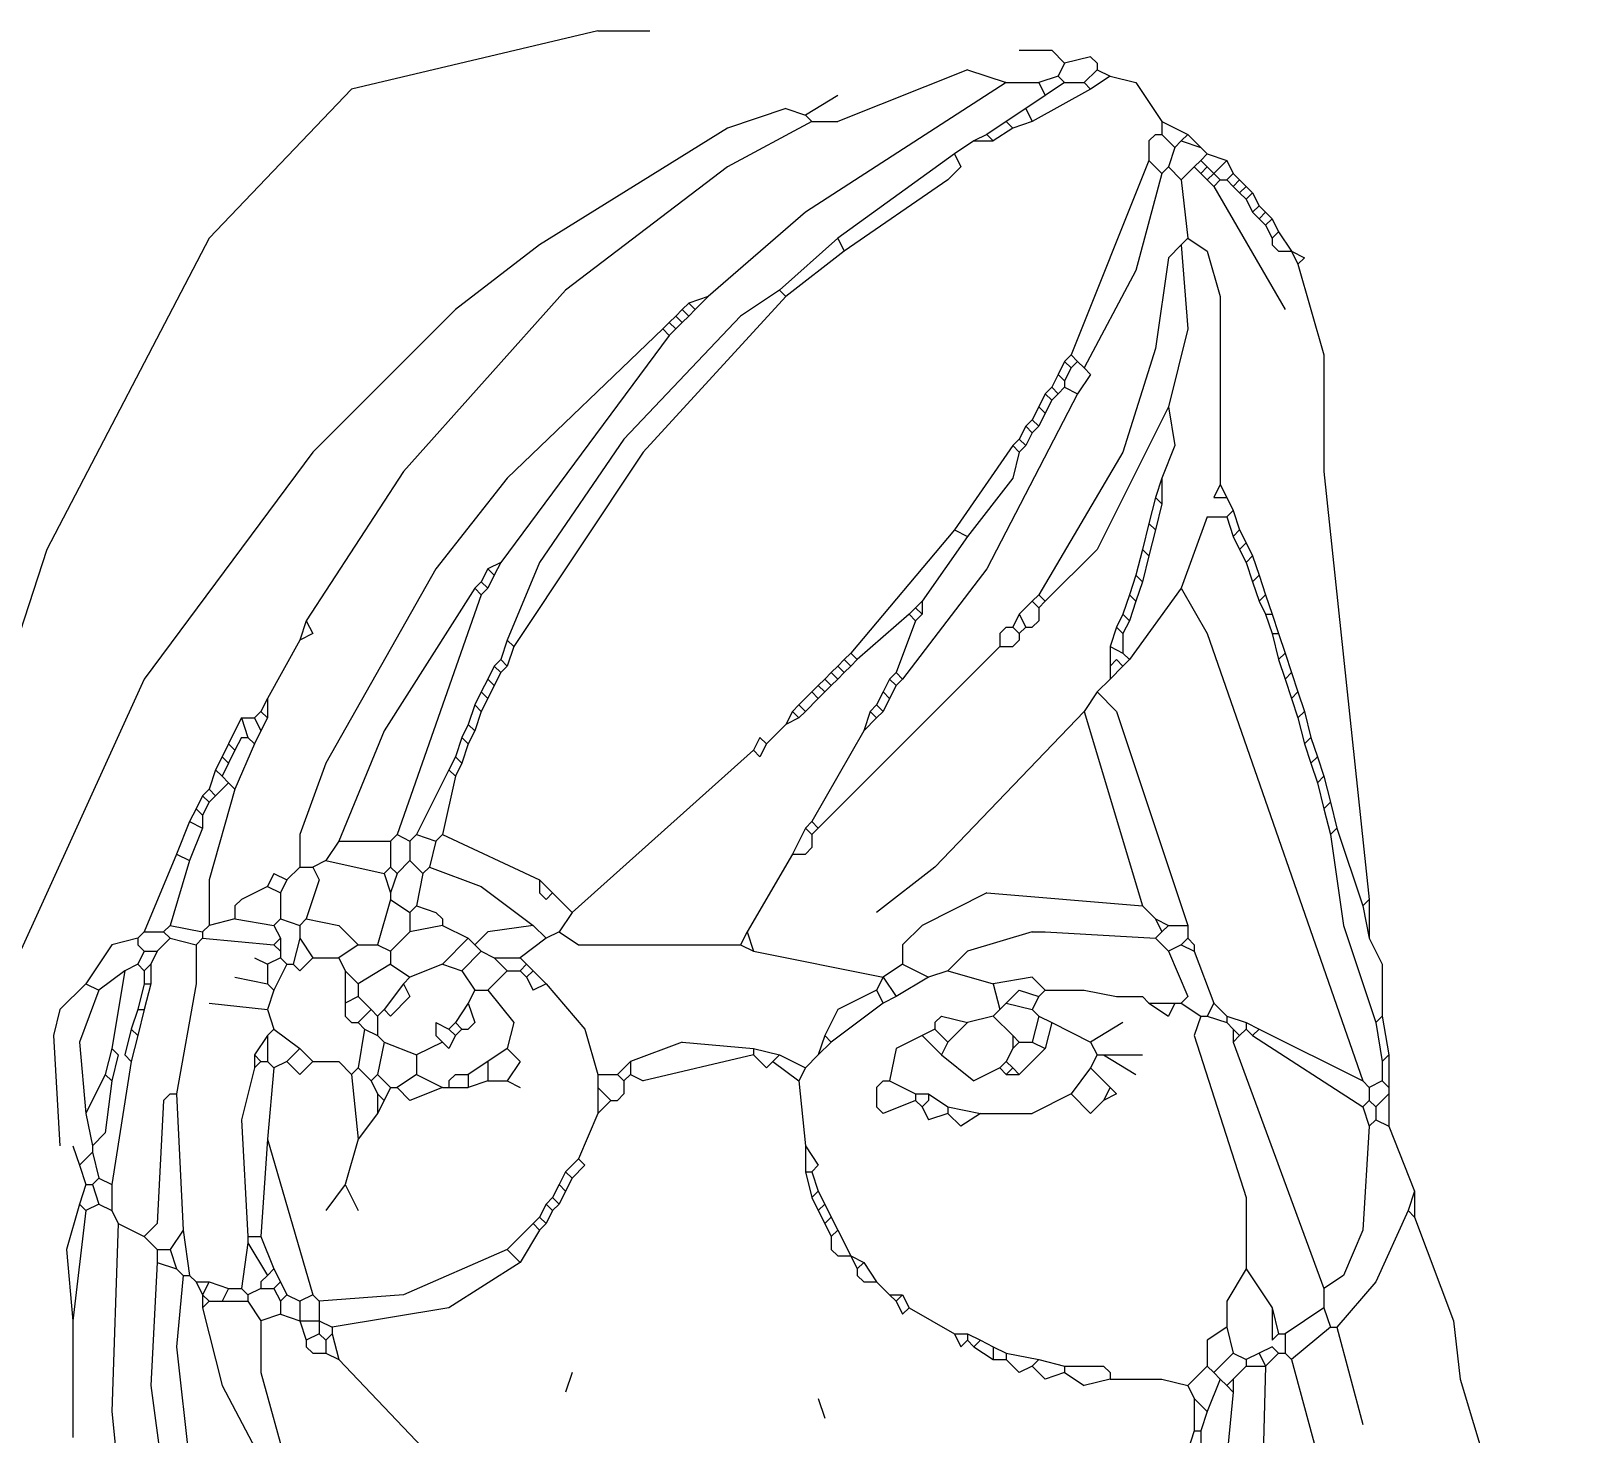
# Model space of a CAD drawing. Extents: x 48 to 798, y 36 to 754.
# Drawn here: x 370 to 607.5, y 538 to 754.5 of the extents above; entities that cross this region are included whole.
import ezdxf

# ---------------------------------------------------------------- set-up
doc = ezdxf.new("R2010")
doc.units = 0
doc.header["$MEASUREMENT"] = 0
doc.layers.add('Layer5', color=5, linetype='CONTINUOUS')

msp = doc.modelspace()

# ---------------------------------------------------------------- linework, layer by layer
at = {"layer": 'Layer5'}
for p, q in [((457.5, 754.5), (419.5, 745.5)), ((457.5, 754.5), (465.5, 754.5)), ((522.5, 751.5), (527.5, 751.5)), ((527.5, 751.5), (529.5, 749.5)), ((533.5, 750.5), (529.5, 749.5)), ((533.5, 750.5), (534.5, 749.5)), ((514.5, 748.5), (494.5, 740.5)), ((514.5, 748.5), (520.5, 746.5)), ((529.5, 749.5), (528.5, 747.5)), ((534.5, 748.5), (532.5, 746.5)), ((534.5, 749.5), (534.5, 748.5)), ((534.5, 748.5), (536.5, 747.5)), ((520.5, 746.5), (489.5, 726.5)), ((520.5, 746.5), (525.5, 746.5)), ((528.5, 747.5), (525.5, 746.5)), ((525.5, 746.5), (526.5, 744.5)), ((529.5, 746.5), (526.5, 744.5)), ((528.5, 747.5), (529.5, 746.5)), ((529.5, 746.5), (532.5, 746.5)), ((532.5, 746.5), (533.5, 745.5)), ((536.5, 747.5), (533.5, 745.5)), ((536.5, 747.5), (540.5, 746.5)), ((540.5, 746.5), (544.5, 740.5)), ((419.5, 745.5), (397.5, 722.5)), ((494.5, 744.5), (489.5, 741.5)), ((526.5, 744.5), (523.5, 742.5)), ((533.5, 745.5), (524.5, 740.5)), ((486.5, 742.5), (477.5, 739.5)), ((486.5, 742.5), (489.5, 741.5)), ((489.5, 741.5), (490.5, 740.5)), ((523.5, 742.5), (520.5, 740.5)), ((523.5, 742.5), (524.5, 740.5)), ((477.5, 739.5), (448.5, 721.5)), ((490.5, 740.5), (477.5, 733.5)), ((490.5, 740.5), (494.5, 740.5)), ((520.5, 740.5), (517.5, 738.5)), ((521.5, 739.5), (518.5, 737.5)), ((520.5, 740.5), (521.5, 739.5)), ((524.5, 740.5), (521.5, 739.5)), ((544.5, 740.5), (544.5, 738.5)), ((544.5, 740.5), (548.5, 738.5)), ((515.5, 737.5), (512.5, 735.5)), ((517.5, 738.5), (515.5, 737.5)), ((515.5, 737.5), (518.5, 737.5)), ((517.5, 738.5), (518.5, 737.5)), ((543.5, 738.5), (542.5, 737.5)), ((542.5, 737.5), (542.5, 734.5)), ((543.5, 738.5), (544.5, 738.5)), ((544.5, 738.5), (546.5, 736.5)), ((546.5, 736.5), (545.5, 733.5)), ((547.5, 737.5), (546.5, 736.5)), ((548.5, 738.5), (547.5, 737.5)), ((547.5, 737.5), (550.5, 736.5)), ((548.5, 738.5), (550.5, 736.5)), ((550.5, 736.5), (551.5, 735.5)), ((512.5, 735.5), (494.5, 722.5)), ((512.5, 735.5), (513.5, 733.5)), ((542.5, 734.5), (530.5, 704.5)), ((542.5, 734.5), (544.5, 732.5)), ((550.5, 734.5), (549.5, 733.5)), ((551.5, 735.5), (550.5, 734.5)), ((550.5, 734.5), (551.5, 733.5)), ((551.5, 735.5), (554.5, 734.5)), ((554.5, 734.5), (552.5, 732.5)), ((554.5, 734.5), (555.5, 732.5)), ((477.5, 733.5), (452.5, 714.5)), ((511.5, 731.5), (495.5, 720.5)), ((513.5, 733.5), (511.5, 731.5)), ((544.5, 732.5), (540.5, 717.5)), ((545.5, 733.5), (544.5, 732.5)), ((545.5, 733.5), (547.5, 731.5)), ((549.5, 733.5), (547.5, 731.5)), ((547.5, 731.5), (548.5, 722.5)), ((549.5, 733.5), (550.5, 732.5)), ((551.5, 733.5), (550.5, 732.5)), ((550.5, 732.5), (551.5, 731.5)), ((551.5, 733.5), (552.5, 732.5)), ((552.5, 732.5), (551.5, 731.5)), ((551.5, 731.5), (552.5, 730.5)), ((552.5, 732.5), (553.5, 731.5)), ((553.5, 731.5), (552.5, 730.5)), ((553.5, 731.5), (554.5, 731.5)), ((555.5, 732.5), (554.5, 731.5)), ((554.5, 731.5), (555.5, 730.5)), ((555.5, 732.5), (556.5, 731.5)), ((556.5, 731.5), (555.5, 730.5)), ((556.5, 731.5), (557.5, 730.5)), ((552.5, 730.5), (563.5, 711.5)), ((555.5, 730.5), (556.5, 729.5)), ((557.5, 730.5), (556.5, 729.5)), ((556.5, 729.5), (557.5, 728.5)), ((557.5, 730.5), (558.5, 729.5)), ((558.5, 729.5), (557.5, 728.5)), ((558.5, 729.5), (559.5, 727.5)), ((557.5, 728.5), (558.5, 726.5)), ((559.5, 727.5), (558.5, 726.5)), ((559.5, 727.5), (560.5, 726.5)), ((489.5, 726.5), (474.5, 713.5)), ((558.5, 726.5), (559.5, 725.5)), ((560.5, 726.5), (559.5, 725.5)), ((559.5, 725.5), (560.5, 724.5)), ((560.5, 726.5), (561.5, 725.5)), ((561.5, 725.5), (560.5, 724.5)), ((560.5, 724.5), (561.5, 722.5)), ((561.5, 725.5), (562.5, 723.5)), ((397.5, 722.5), (372.5, 674.5)), ((494.5, 722.5), (485.5, 714.5)), ((494.5, 722.5), (495.5, 720.5)), ((548.5, 722.5), (547.5, 721.5)), ((548.5, 722.5), (551.5, 720.5)), ((562.5, 723.5), (561.5, 722.5)), ((561.5, 722.5), (561.5, 721.5)), ((562.5, 723.5), (564.5, 720.5)), ((448.5, 721.5), (435.5, 711.5)), ((495.5, 720.5), (486.5, 713.5)), ((547.5, 721.5), (545.5, 719.5)), ((547.5, 721.5), (548.5, 708.5)), ((551.5, 720.5), (553.5, 713.5)), ((561.5, 721.5), (562.5, 720.5)), ((562.5, 720.5), (564.5, 720.5)), ((564.5, 720.5), (565.5, 718.5)), ((564.5, 720.5), (566.5, 719.5)), ((540.5, 717.5), (532.5, 702.5)), ((545.5, 719.5), (543.5, 705.5)), ((566.5, 719.5), (565.5, 718.5)), ((565.5, 718.5), (569.5, 704.5)), ((452.5, 714.5), (427.5, 686.5)), ((486.5, 713.5), (464.5, 689.5)), ((471.5, 712.5), (470.5, 711.5)), ((474.5, 713.5), (471.5, 712.5)), ((471.5, 712.5), (472.5, 711.5)), ((474.5, 713.5), (472.5, 711.5)), ((485.5, 714.5), (479.5, 710.5)), ((485.5, 714.5), (486.5, 713.5)), ((553.5, 713.5), (553.5, 684.5)), ((435.5, 711.5), (413.5, 689.5)), ((479.5, 710.5), (461.5, 691.5)), ((469.5, 710.5), (468.5, 709.5)), ((470.5, 711.5), (469.5, 710.5)), ((469.5, 710.5), (470.5, 709.5)), ((470.5, 711.5), (471.5, 710.5)), ((471.5, 710.5), (470.5, 709.5)), ((472.5, 711.5), (471.5, 710.5)), ((467.5, 708.5), (443.5, 685.5)), ((468.5, 709.5), (467.5, 708.5)), ((467.5, 708.5), (468.5, 707.5)), ((468.5, 709.5), (469.5, 708.5)), ((469.5, 708.5), (468.5, 707.5)), ((470.5, 709.5), (469.5, 708.5)), ((548.5, 708.5), (545.5, 696.5)), ((468.5, 707.5), (442.5, 672.5)), ((543.5, 705.5), (538.5, 689.5)), ((529.5, 703.5), (528.5, 701.5)), ((530.5, 704.5), (529.5, 703.5)), ((529.5, 703.5), (530.5, 702.5)), ((530.5, 704.5), (531.5, 703.5)), ((531.5, 703.5), (530.5, 702.5)), ((531.5, 703.5), (532.5, 702.5)), ((569.5, 704.5), (569.5, 686.5)), ((528.5, 701.5), (527.5, 699.5)), ((528.5, 701.5), (529.5, 700.5)), ((530.5, 702.5), (529.5, 700.5)), ((533.5, 701.5), (531.5, 698.5)), ((532.5, 702.5), (533.5, 701.5)), ((531.5, 698.5), (517.5, 671.5)), ((526.5, 698.5), (525.5, 696.5)), ((527.5, 699.5), (526.5, 698.5)), ((526.5, 698.5), (527.5, 697.5)), ((527.5, 699.5), (528.5, 698.5)), ((528.5, 698.5), (527.5, 697.5)), ((529.5, 699.5), (528.5, 698.5)), ((529.5, 700.5), (529.5, 699.5)), ((529.5, 699.5), (531.5, 698.5)), ((525.5, 696.5), (524.5, 694.5)), ((525.5, 696.5), (526.5, 695.5)), ((527.5, 697.5), (526.5, 695.5)), ((545.5, 696.5), (534.5, 674.5)), ((545.5, 696.5), (546.5, 690.5)), ((523.5, 693.5), (522.5, 691.5)), ((524.5, 694.5), (523.5, 693.5)), ((523.5, 693.5), (524.5, 692.5)), ((524.5, 694.5), (525.5, 693.5)), ((525.5, 693.5), (524.5, 692.5)), ((526.5, 695.5), (525.5, 693.5)), ((461.5, 691.5), (448.5, 672.5)), ((522.5, 691.5), (521.5, 690.5)), ((522.5, 691.5), (523.5, 690.5)), ((524.5, 692.5), (523.5, 690.5)), ((413.5, 689.5), (387.5, 654.5)), ((464.5, 689.5), (444.5, 659.5)), ((521.5, 690.5), (512.5, 677.5)), ((521.5, 690.5), (522.5, 689.5)), ((522.5, 689.5), (521.5, 685.5)), ((523.5, 690.5), (522.5, 689.5)), ((538.5, 689.5), (525.5, 667.5)), ((546.5, 690.5), (544.5, 685.5)), ((427.5, 686.5), (412.5, 663.5)), ((569.5, 686.5), (576.5, 620.5)), ((443.5, 685.5), (432.5, 671.5)), ((521.5, 685.5), (514.5, 676.5)), ((544.5, 685.5), (543.5, 682.5)), ((544.5, 685.5), (544.5, 681.5)), ((553.5, 684.5), (552.5, 682.5)), ((553.5, 684.5), (554.5, 682.5)), ((543.5, 682.5), (542.5, 678.5)), ((543.5, 682.5), (544.5, 681.5)), ((552.5, 682.5), (554.5, 682.5)), ((554.5, 682.5), (555.5, 680.5)), ((544.5, 681.5), (543.5, 677.5)), ((551.5, 679.5), (547.5, 668.5)), ((551.5, 679.5), (554.5, 679.5)), ((555.5, 680.5), (554.5, 679.5)), ((554.5, 679.5), (555.5, 676.5)), ((555.5, 680.5), (556.5, 677.5)), ((512.5, 677.5), (496.5, 658.5)), ((512.5, 677.5), (514.5, 676.5)), ((542.5, 678.5), (541.5, 674.5)), ((542.5, 678.5), (543.5, 677.5)), ((543.5, 677.5), (542.5, 673.5)), ((556.5, 677.5), (555.5, 676.5)), ((556.5, 677.5), (557.5, 675.5)), ((372.5, 674.5), (355.5, 622.5)), ((514.5, 676.5), (507.5, 666.5)), ((534.5, 674.5), (526.5, 666.5)), ((541.5, 674.5), (540.5, 670.5)), ((541.5, 674.5), (542.5, 673.5)), ((555.5, 676.5), (556.5, 674.5)), ((557.5, 675.5), (556.5, 674.5)), ((556.5, 674.5), (557.5, 672.5)), ((557.5, 675.5), (558.5, 673.5)), ((442.5, 672.5), (440.5, 671.5)), ((442.5, 672.5), (441.5, 670.5)), ((448.5, 672.5), (443.5, 660.5)), ((542.5, 673.5), (541.5, 669.5)), ((558.5, 673.5), (557.5, 672.5)), ((557.5, 672.5), (558.5, 669.5)), ((558.5, 673.5), (559.5, 670.5)), ((432.5, 671.5), (415.5, 641.5)), ((440.5, 671.5), (439.5, 669.5)), ((440.5, 671.5), (441.5, 670.5)), ((441.5, 670.5), (440.5, 668.5)), ((517.5, 671.5), (504.5, 654.5)), ((540.5, 670.5), (539.5, 667.5)), ((540.5, 670.5), (541.5, 669.5)), ((559.5, 670.5), (558.5, 669.5)), ((559.5, 670.5), (560.5, 667.5)), ((438.5, 668.5), (424.5, 646.5)), ((439.5, 667.5), (426.5, 630.5)), ((439.5, 669.5), (438.5, 668.5)), ((438.5, 668.5), (439.5, 667.5)), ((439.5, 669.5), (440.5, 668.5)), ((440.5, 668.5), (439.5, 667.5)), ((525.5, 667.5), (524.5, 666.5)), ((525.5, 667.5), (526.5, 666.5)), ((539.5, 667.5), (538.5, 664.5)), ((547.5, 668.5), (539.5, 657.5)), ((539.5, 667.5), (540.5, 666.5)), ((541.5, 669.5), (540.5, 666.5)), ((547.5, 668.5), (551.5, 661.5)), ((558.5, 669.5), (559.5, 666.5)), ((560.5, 667.5), (559.5, 666.5)), ((560.5, 667.5), (561.5, 664.5)), ((506.5, 665.5), (505.5, 664.5)), ((507.5, 666.5), (506.5, 665.5)), ((506.5, 665.5), (507.5, 664.5)), ((507.5, 666.5), (507.5, 664.5)), ((524.5, 666.5), (522.5, 664.5)), ((524.5, 666.5), (525.5, 665.5)), ((526.5, 666.5), (525.5, 665.5)), ((525.5, 665.5), (525.5, 663.5)), ((540.5, 666.5), (539.5, 663.5)), ((559.5, 666.5), (560.5, 664.5)), ((412.5, 663.5), (411.5, 660.5)), ((412.5, 663.5), (413.5, 661.5)), ((505.5, 664.5), (497.5, 657.5)), ((506.5, 663.5), (503.5, 655.5)), ((505.5, 664.5), (506.5, 663.5)), ((507.5, 664.5), (506.5, 663.5)), ((522.5, 664.5), (521.5, 662.5)), ((522.5, 664.5), (523.5, 662.5)), ((525.5, 663.5), (524.5, 662.5)), ((538.5, 664.5), (537.5, 662.5)), ((538.5, 664.5), (539.5, 663.5)), ((539.5, 663.5), (538.5, 661.5)), ((560.5, 664.5), (561.5, 664.5)), ((560.5, 664.5), (561.5, 661.5)), ((561.5, 664.5), (562.5, 661.5)), ((411.5, 660.5), (406.5, 651.5)), ((413.5, 661.5), (411.5, 660.5)), ((443.5, 660.5), (442.5, 657.5)), ((443.5, 660.5), (444.5, 659.5)), ((520.5, 662.5), (519.5, 661.5)), ((519.5, 661.5), (519.5, 659.5)), ((520.5, 662.5), (521.5, 662.5)), ((521.5, 662.5), (522.5, 661.5)), ((522.5, 660.5), (521.5, 659.5)), ((523.5, 662.5), (522.5, 661.5)), ((522.5, 661.5), (522.5, 660.5)), ((523.5, 662.5), (524.5, 662.5)), ((537.5, 662.5), (536.5, 659.5)), ((537.5, 662.5), (538.5, 661.5)), ((538.5, 661.5), (538.5, 658.5)), ((551.5, 661.5), (575.5, 592.5)), ((561.5, 661.5), (562.5, 661.5)), ((561.5, 661.5), (562.5, 657.5)), ((562.5, 661.5), (563.5, 658.5)), ((444.5, 659.5), (443.5, 656.5)), ((519.5, 659.5), (491.5, 631.5)), ((496.5, 658.5), (495.5, 657.5)), ((496.5, 658.5), (497.5, 657.5)), ((519.5, 659.5), (521.5, 659.5)), ((536.5, 659.5), (538.5, 658.5)), ((536.5, 659.5), (536.5, 656.5)), ((538.5, 658.5), (539.5, 657.5)), ((563.5, 658.5), (562.5, 657.5)), ((563.5, 658.5), (564.5, 655.5)), ((441.5, 656.5), (440.5, 654.5)), ((442.5, 657.5), (441.5, 656.5)), ((441.5, 656.5), (442.5, 655.5)), ((442.5, 655.5), (441.5, 653.5)), ((442.5, 657.5), (443.5, 656.5)), ((443.5, 656.5), (442.5, 655.5)), ((493.5, 655.5), (492.5, 654.5)), ((494.5, 656.5), (493.5, 655.5)), ((493.5, 655.5), (494.5, 654.5)), ((495.5, 657.5), (494.5, 656.5)), ((494.5, 656.5), (495.5, 655.5)), ((495.5, 655.5), (494.5, 654.5)), ((495.5, 657.5), (496.5, 656.5)), ((496.5, 656.5), (495.5, 655.5)), ((497.5, 657.5), (496.5, 656.5)), ((503.5, 655.5), (502.5, 654.5)), ((503.5, 655.5), (504.5, 654.5)), ((537.5, 657.5), (536.5, 656.5)), ((538.5, 656.5), (536.5, 654.5)), ((536.5, 656.5), (536.5, 654.5)), ((537.5, 657.5), (538.5, 656.5)), ((539.5, 657.5), (538.5, 656.5)), ((562.5, 657.5), (563.5, 654.5)), ((564.5, 655.5), (563.5, 654.5)), ((564.5, 655.5), (565.5, 652.5)), ((387.5, 654.5), (367.5, 610.5)), ((440.5, 654.5), (439.5, 652.5)), ((440.5, 654.5), (441.5, 653.5)), ((441.5, 653.5), (440.5, 651.5)), ((491.5, 653.5), (490.5, 652.5)), ((492.5, 654.5), (491.5, 653.5)), ((491.5, 653.5), (492.5, 652.5)), ((492.5, 654.5), (493.5, 653.5)), ((493.5, 653.5), (492.5, 652.5)), ((494.5, 654.5), (493.5, 653.5)), ((502.5, 654.5), (501.5, 652.5)), ((502.5, 654.5), (503.5, 653.5)), ((503.5, 653.5), (502.5, 651.5)), ((504.5, 654.5), (503.5, 653.5)), ((536.5, 654.5), (534.5, 652.5)), ((563.5, 654.5), (564.5, 651.5)), ((406.5, 651.5), (405.5, 649.5)), ((406.5, 651.5), (406.5, 648.5)), ((439.5, 652.5), (438.5, 650.5)), ((439.5, 652.5), (440.5, 651.5)), ((440.5, 651.5), (439.5, 649.5)), ((490.5, 652.5), (488.5, 650.5)), ((491.5, 651.5), (489.5, 649.5)), ((490.5, 652.5), (491.5, 651.5)), ((492.5, 652.5), (491.5, 651.5)), ((501.5, 652.5), (500.5, 650.5)), ((501.5, 652.5), (502.5, 651.5)), ((502.5, 651.5), (501.5, 649.5)), ((534.5, 652.5), (532.5, 649.5)), ((534.5, 652.5), (537.5, 649.5)), ((565.5, 652.5), (564.5, 651.5)), ((564.5, 651.5), (565.5, 648.5)), ((565.5, 652.5), (566.5, 649.5)), ((402.5, 648.5), (401.5, 646.5)), ((402.5, 648.5), (404.5, 648.5)), ((402.5, 648.5), (403.5, 645.5)), ((405.5, 649.5), (404.5, 648.5)), ((404.5, 648.5), (405.5, 646.5)), ((405.5, 649.5), (406.5, 648.5)), ((406.5, 648.5), (405.5, 646.5)), ((438.5, 650.5), (437.5, 647.5)), ((438.5, 650.5), (439.5, 649.5)), ((439.5, 649.5), (438.5, 646.5)), ((487.5, 649.5), (486.5, 647.5)), ((488.5, 648.5), (486.5, 647.5)), ((488.5, 650.5), (487.5, 649.5)), ((487.5, 649.5), (488.5, 648.5)), ((488.5, 650.5), (489.5, 649.5)), ((489.5, 649.5), (488.5, 648.5)), ((499.5, 649.5), (498.5, 646.5)), ((500.5, 648.5), (498.5, 646.5)), ((500.5, 650.5), (499.5, 649.5)), ((499.5, 649.5), (500.5, 648.5)), ((500.5, 650.5), (501.5, 649.5)), ((501.5, 649.5), (500.5, 648.5)), ((532.5, 649.5), (509.5, 625.5)), ((532.5, 649.5), (541.5, 619.5)), ((537.5, 649.5), (548.5, 616.5)), ((566.5, 649.5), (565.5, 648.5)), ((565.5, 648.5), (566.5, 644.5)), ((566.5, 649.5), (567.5, 645.5)), ((401.5, 646.5), (400.5, 644.5)), ((405.5, 646.5), (404.5, 644.5)), ((424.5, 646.5), (417.5, 629.5)), ((437.5, 647.5), (436.5, 645.5)), ((437.5, 647.5), (438.5, 646.5)), ((438.5, 646.5), (437.5, 644.5)), ((486.5, 647.5), (483.5, 644.5)), ((498.5, 646.5), (490.5, 632.5)), ((400.5, 644.5), (399.5, 642.5)), ((400.5, 644.5), (401.5, 643.5)), ((402.5, 645.5), (401.5, 643.5)), ((404.5, 644.5), (401.5, 637.5)), ((402.5, 645.5), (403.5, 645.5)), ((403.5, 645.5), (404.5, 644.5)), ((436.5, 645.5), (435.5, 642.5)), ((436.5, 645.5), (437.5, 644.5)), ((437.5, 644.5), (436.5, 641.5)), ((482.5, 645.5), (481.5, 643.5)), ((482.5, 645.5), (483.5, 644.5)), ((483.5, 644.5), (482.5, 642.5)), ((567.5, 645.5), (566.5, 644.5)), ((566.5, 644.5), (567.5, 641.5)), ((567.5, 645.5), (568.5, 642.5)), ((399.5, 642.5), (398.5, 640.5)), ((399.5, 642.5), (400.5, 641.5)), ((400.5, 641.5), (399.5, 639.5)), ((401.5, 643.5), (400.5, 641.5)), ((415.5, 641.5), (411.5, 630.5)), ((435.5, 642.5), (434.5, 640.5)), ((435.5, 642.5), (436.5, 641.5)), ((436.5, 641.5), (435.5, 639.5)), ((481.5, 643.5), (453.5, 618.5)), ((481.5, 643.5), (482.5, 642.5)), ((568.5, 642.5), (567.5, 641.5)), ((567.5, 641.5), (568.5, 638.5)), ((568.5, 642.5), (569.5, 639.5)), ((398.5, 640.5), (397.5, 637.5)), ((398.5, 640.5), (399.5, 639.5)), ((399.5, 639.5), (400.5, 638.5)), ((434.5, 640.5), (429.5, 630.5)), ((435.5, 639.5), (433.5, 630.5)), ((434.5, 640.5), (435.5, 639.5)), ((569.5, 639.5), (568.5, 638.5)), ((569.5, 639.5), (570.5, 635.5)), ((396.5, 636.5), (395.5, 634.5)), ((397.5, 637.5), (396.5, 636.5)), ((396.5, 636.5), (397.5, 635.5)), ((401.5, 637.5), (397.5, 623.5)), ((397.5, 637.5), (398.5, 636.5)), ((398.5, 636.5), (397.5, 635.5)), ((400.5, 638.5), (398.5, 636.5)), ((400.5, 638.5), (401.5, 637.5)), ((568.5, 638.5), (569.5, 634.5)), ((395.5, 634.5), (394.5, 632.5)), ((395.5, 634.5), (396.5, 633.5)), ((397.5, 635.5), (396.5, 633.5)), ((570.5, 635.5), (569.5, 634.5)), ((569.5, 634.5), (570.5, 630.5)), ((570.5, 635.5), (571.5, 631.5)), ((394.5, 632.5), (392.5, 627.5)), ((394.5, 632.5), (396.5, 631.5)), ((396.5, 633.5), (396.5, 631.5)), ((490.5, 632.5), (489.5, 631.5)), ((490.5, 632.5), (491.5, 631.5)), ((396.5, 631.5), (394.5, 626.5)), ((411.5, 630.5), (411.5, 625.5)), ((417.5, 629.5), (415.5, 626.5)), ((417.5, 629.5), (425.5, 629.5)), ((426.5, 630.5), (425.5, 629.5)), ((425.5, 629.5), (425.5, 625.5)), ((426.5, 630.5), (428.5, 629.5)), ((429.5, 630.5), (428.5, 629.5)), ((428.5, 629.5), (428.5, 626.5)), ((429.5, 630.5), (432.5, 629.5)), ((432.5, 629.5), (431.5, 625.5)), ((433.5, 630.5), (432.5, 629.5)), ((433.5, 630.5), (448.5, 623.5)), ((489.5, 631.5), (487.5, 627.5)), ((489.5, 631.5), (490.5, 630.5)), ((491.5, 631.5), (490.5, 630.5)), ((490.5, 630.5), (490.5, 628.5)), ((571.5, 631.5), (570.5, 630.5)), ((570.5, 630.5), (572.5, 616.5)), ((571.5, 631.5), (575.5, 619.5)), ((392.5, 627.5), (387.5, 615.5)), ((392.5, 627.5), (394.5, 626.5)), ((487.5, 627.5), (480.5, 615.5)), ((487.5, 627.5), (489.5, 627.5)), ((490.5, 628.5), (489.5, 627.5)), ((394.5, 626.5), (391.5, 616.5)), ((411.5, 625.5), (409.5, 623.5)), ((411.5, 625.5), (413.5, 625.5)), ((415.5, 626.5), (413.5, 625.5)), ((413.5, 625.5), (414.5, 623.5)), ((415.5, 626.5), (424.5, 624.5)), ((425.5, 625.5), (424.5, 624.5)), ((425.5, 625.5), (426.5, 624.5)), ((428.5, 626.5), (426.5, 624.5)), ((428.5, 626.5), (430.5, 624.5)), ((431.5, 625.5), (430.5, 624.5)), ((431.5, 625.5), (439.5, 622.5)), ((509.5, 625.5), (500.5, 618.5)), ((397.5, 623.5), (397.5, 616.5)), ((406.5, 622.5), (402.5, 620.5)), ((407.5, 624.5), (406.5, 622.5)), ((406.5, 622.5), (408.5, 621.5)), ((407.5, 624.5), (409.5, 623.5)), ((409.5, 623.5), (408.5, 621.5)), ((414.5, 623.5), (412.5, 617.5)), ((424.5, 624.5), (425.5, 621.5)), ((426.5, 624.5), (425.5, 621.5)), ((430.5, 624.5), (429.5, 619.5)), ((439.5, 622.5), (447.5, 616.5)), ((448.5, 623.5), (448.5, 621.5)), ((448.5, 623.5), (450.5, 621.5)), ((402.5, 620.5), (401.5, 619.5)), ((408.5, 621.5), (408.5, 617.5)), ((425.5, 620.5), (423.5, 613.5)), ((425.5, 621.5), (425.5, 620.5)), ((425.5, 620.5), (428.5, 618.5)), ((448.5, 621.5), (449.5, 620.5)), ((450.5, 621.5), (449.5, 620.5)), ((450.5, 621.5), (453.5, 618.5)), ((517.5, 621.5), (507.5, 616.5)), ((517.5, 621.5), (541.5, 619.5)), ((576.5, 620.5), (575.5, 619.5)), ((576.5, 620.5), (576.5, 614.5)), ((401.5, 617.5), (397.5, 616.5)), ((401.5, 619.5), (401.5, 617.5)), ((401.5, 617.5), (407.5, 616.5)), ((408.5, 617.5), (407.5, 616.5)), ((408.5, 617.5), (411.5, 616.5)), ((412.5, 617.5), (411.5, 616.5)), ((412.5, 617.5), (417.5, 616.5)), ((429.5, 619.5), (428.5, 618.5)), ((428.5, 618.5), (428.5, 615.5)), ((429.5, 619.5), (432.5, 618.5)), ((432.5, 618.5), (433.5, 617.5)), ((433.5, 617.5), (433.5, 616.5)), ((453.5, 618.5), (451.5, 615.5)), ((541.5, 619.5), (543.5, 617.5)), ((543.5, 617.5), (545.5, 616.5)), ((543.5, 617.5), (544.5, 615.5)), ((575.5, 619.5), (576.5, 614.5)), ((387.5, 615.5), (386.5, 614.5)), ((387.5, 615.5), (390.5, 615.5)), ((391.5, 616.5), (390.5, 615.5)), ((390.5, 615.5), (391.5, 614.5)), ((391.5, 616.5), (396.5, 615.5)), ((397.5, 616.5), (396.5, 615.5)), ((396.5, 615.5), (396.5, 614.5)), ((407.5, 616.5), (408.5, 614.5)), ((411.5, 616.5), (411.5, 614.5)), ((417.5, 616.5), (420.5, 613.5)), ((428.5, 615.5), (425.5, 612.5)), ((433.5, 616.5), (428.5, 615.5)), ((433.5, 616.5), (437.5, 614.5)), ((440.5, 615.5), (438.5, 613.5)), ((447.5, 616.5), (440.5, 615.5)), ((447.5, 616.5), (449.5, 614.5)), ((451.5, 615.5), (449.5, 614.5)), ((451.5, 615.5), (454.5, 613.5)), ((480.5, 615.5), (479.5, 613.5)), ((480.5, 615.5), (481.5, 612.5)), ((507.5, 616.5), (504.5, 613.5)), ((524.5, 615.5), (514.5, 612.5)), ((524.5, 615.5), (526.5, 615.5)), ((524.5, 615.5), (526.5, 615.5)), ((526.5, 615.5), (543.5, 614.5)), ((544.5, 615.5), (543.5, 614.5)), ((545.5, 616.5), (544.5, 615.5)), ((545.5, 616.5), (548.5, 616.5)), ((548.5, 616.5), (548.5, 614.5)), ((572.5, 616.5), (577.5, 601.5)), ((382.5, 613.5), (378.5, 607.5)), ((386.5, 614.5), (382.5, 613.5)), ((386.5, 614.5), (386.5, 613.5)), ((386.5, 613.5), (387.5, 612.5)), ((391.5, 614.5), (389.5, 612.5)), ((391.5, 614.5), (395.5, 613.5)), ((396.5, 614.5), (395.5, 613.5)), ((395.5, 613.5), (395.5, 612.5)), ((396.5, 614.5), (407.5, 613.5)), ((408.5, 614.5), (407.5, 613.5)), ((407.5, 613.5), (408.5, 612.5)), ((408.5, 614.5), (408.5, 612.5)), ((411.5, 614.5), (410.5, 610.5)), ((411.5, 614.5), (413.5, 611.5)), ((420.5, 613.5), (417.5, 611.5)), ((420.5, 613.5), (423.5, 613.5)), ((423.5, 613.5), (425.5, 612.5)), ((437.5, 614.5), (433.5, 610.5)), ((437.5, 614.5), (438.5, 613.5)), ((438.5, 613.5), (439.5, 612.5)), ((449.5, 614.5), (445.5, 611.5)), ((454.5, 613.5), (479.5, 613.5)), ((479.5, 613.5), (481.5, 612.5)), ((504.5, 613.5), (504.5, 610.5)), ((543.5, 614.5), (545.5, 612.5)), ((547.5, 613.5), (545.5, 612.5)), ((548.5, 614.5), (547.5, 613.5)), ((547.5, 613.5), (549.5, 612.5)), ((548.5, 614.5), (549.5, 613.5)), ((549.5, 613.5), (549.5, 612.5)), ((576.5, 614.5), (578.5, 610.5)), ((386.5, 610.5), (384.5, 609.5)), ((387.5, 612.5), (386.5, 610.5)), ((386.5, 610.5), (387.5, 609.5)), ((387.5, 612.5), (389.5, 612.5)), ((388.5, 610.5), (387.5, 609.5)), ((389.5, 612.5), (388.5, 610.5)), ((388.5, 610.5), (388.5, 607.5)), ((395.5, 612.5), (395.5, 607.5)), ((395.5, 612.5), (395.5, 607.5)), ((404.5, 611.5), (406.5, 610.5)), ((408.5, 611.5), (406.5, 610.5)), ((406.5, 610.5), (406.5, 607.5)), ((409.5, 610.5), (407.5, 606.5)), ((408.5, 612.5), (408.5, 611.5)), ((408.5, 611.5), (409.5, 610.5)), ((409.5, 610.5), (410.5, 610.5)), ((410.5, 610.5), (411.5, 609.5)), ((413.5, 611.5), (411.5, 609.5)), ((413.5, 611.5), (417.5, 611.5)), ((417.5, 611.5), (418.5, 609.5)), ((425.5, 610.5), (420.5, 607.5)), ((425.5, 612.5), (425.5, 610.5)), ((425.5, 610.5), (428.5, 608.5)), ((433.5, 610.5), (428.5, 608.5)), ((433.5, 610.5), (436.5, 609.5)), ((439.5, 612.5), (436.5, 609.5)), ((439.5, 612.5), (441.5, 611.5)), ((441.5, 611.5), (445.5, 611.5)), ((441.5, 611.5), (443.5, 609.5)), ((445.5, 611.5), (446.5, 610.5)), ((446.5, 610.5), (445.5, 609.5)), ((446.5, 610.5), (447.5, 609.5)), ((481.5, 612.5), (501.5, 608.5)), ((504.5, 610.5), (501.5, 608.5)), ((504.5, 610.5), (508.5, 608.5)), ((514.5, 612.5), (511.5, 609.5)), ((545.5, 612.5), (548.5, 605.5)), ((549.5, 612.5), (552.5, 604.5)), ((578.5, 610.5), (578.5, 602.5)), ((384.5, 609.5), (380.5, 606.5)), ((384.5, 609.5), (382.5, 597.5)), ((387.5, 609.5), (387.5, 607.5)), ((401.5, 608.5), (406.5, 607.5)), ((418.5, 609.5), (420.5, 607.5)), ((418.5, 609.5), (418.5, 604.5)), ((428.5, 608.5), (427.5, 607.5)), ((436.5, 609.5), (438.5, 606.5)), ((443.5, 609.5), (440.5, 606.5)), ((443.5, 609.5), (445.5, 609.5)), ((445.5, 609.5), (446.5, 608.5)), ((447.5, 609.5), (446.5, 608.5)), ((446.5, 608.5), (447.5, 606.5)), ((447.5, 609.5), (449.5, 607.5)), ((501.5, 608.5), (500.5, 606.5)), ((501.5, 608.5), (503.5, 605.5)), ((508.5, 608.5), (503.5, 605.5)), ((511.5, 609.5), (508.5, 608.5)), ((511.5, 609.5), (518.5, 607.5)), ((524.5, 608.5), (518.5, 607.5)), ((524.5, 608.5), (526.5, 606.5)), ((378.5, 607.5), (374.5, 603.5)), ((380.5, 606.5), (377.5, 598.5)), ((378.5, 607.5), (380.5, 606.5)), ((387.5, 607.5), (386.5, 603.5)), ((387.5, 607.5), (388.5, 607.5)), ((388.5, 607.5), (387.5, 603.5)), ((395.5, 607.5), (392.5, 590.5)), ((406.5, 607.5), (407.5, 606.5)), ((407.5, 606.5), (406.5, 603.5)), ((420.5, 607.5), (420.5, 605.5)), ((427.5, 607.5), (424.5, 603.5)), ((427.5, 607.5), (428.5, 605.5)), ((438.5, 606.5), (437.5, 604.5)), ((438.5, 606.5), (440.5, 606.5)), ((440.5, 606.5), (444.5, 601.5)), ((449.5, 607.5), (447.5, 606.5)), ((449.5, 607.5), (455.5, 600.5)), ((500.5, 606.5), (494.5, 603.5)), ((500.5, 606.5), (501.5, 604.5)), ((518.5, 607.5), (519.5, 603.5)), ((522.5, 606.5), (520.5, 604.5)), ((522.5, 606.5), (525.5, 605.5)), ((526.5, 606.5), (525.5, 605.5)), ((526.5, 606.5), (528.5, 606.5)), ((528.5, 606.5), (532.5, 606.5)), ((528.5, 606.5), (532.5, 606.5)), ((532.5, 606.5), (537.5, 605.5)), ((374.5, 603.5), (373.5, 599.5)), ((386.5, 603.5), (385.5, 600.5)), ((386.5, 603.5), (387.5, 603.5)), ((387.5, 603.5), (386.5, 599.5)), ((397.5, 604.5), (406.5, 603.5)), ((406.5, 603.5), (407.5, 600.5)), ((420.5, 605.5), (418.5, 604.5)), ((418.5, 604.5), (418.5, 602.5)), ((420.5, 605.5), (422.5, 603.5)), ((422.5, 603.5), (420.5, 601.5)), ((422.5, 603.5), (423.5, 602.5)), ((424.5, 603.5), (423.5, 602.5)), ((424.5, 603.5), (425.5, 602.5)), ((428.5, 605.5), (425.5, 602.5)), ((437.5, 604.5), (435.5, 601.5)), ((437.5, 604.5), (438.5, 601.5)), ((494.5, 603.5), (492.5, 599.5)), ((501.5, 604.5), (493.5, 598.5)), ((503.5, 605.5), (501.5, 604.5)), ((519.5, 603.5), (518.5, 602.5)), ((520.5, 604.5), (519.5, 603.5)), ((520.5, 604.5), (524.5, 603.5)), ((525.5, 605.5), (524.5, 603.5)), ((524.5, 603.5), (525.5, 602.5)), ((537.5, 605.5), (541.5, 605.5)), ((537.5, 605.5), (541.5, 605.5)), ((541.5, 605.5), (542.5, 604.5)), ((542.5, 604.5), (545.5, 602.5)), ((542.5, 604.5), (546.5, 604.5)), ((546.5, 604.5), (545.5, 602.5)), ((546.5, 604.5), (547.5, 604.5)), ((548.5, 605.5), (547.5, 604.5)), ((547.5, 604.5), (550.5, 602.5)), ((552.5, 604.5), (551.5, 602.5)), ((552.5, 604.5), (554.5, 602.5)), ((418.5, 602.5), (419.5, 601.5)), ((419.5, 601.5), (420.5, 601.5)), ((420.5, 601.5), (421.5, 600.5)), ((423.5, 602.5), (423.5, 599.5)), ((432.5, 601.5), (432.5, 599.5)), ((432.5, 601.5), (434.5, 600.5)), ((435.5, 601.5), (434.5, 600.5)), ((435.5, 601.5), (436.5, 600.5)), ((438.5, 601.5), (437.5, 600.5)), ((444.5, 601.5), (443.5, 597.5)), ((510.5, 602.5), (509.5, 601.5)), ((509.5, 601.5), (509.5, 600.5)), ((510.5, 602.5), (514.5, 601.5)), ((514.5, 601.5), (511.5, 598.5)), ((518.5, 602.5), (514.5, 601.5)), ((518.5, 602.5), (521.5, 599.5)), ((525.5, 602.5), (524.5, 598.5)), ((525.5, 602.5), (527.5, 601.5)), ((527.5, 601.5), (526.5, 597.5)), ((527.5, 601.5), (533.5, 598.5)), ((538.5, 601.5), (533.5, 598.5)), ((550.5, 602.5), (549.5, 599.5)), ((550.5, 602.5), (551.5, 602.5)), ((551.5, 602.5), (554.5, 601.5)), ((554.5, 602.5), (557.5, 601.5)), ((554.5, 602.5), (554.5, 601.5)), ((554.5, 601.5), (555.5, 600.5)), ((557.5, 601.5), (559.5, 600.5)), ((557.5, 601.5), (557.5, 600.5)), ((578.5, 602.5), (577.5, 601.5)), ((577.5, 601.5), (578.5, 595.5)), ((578.5, 602.5), (579.5, 596.5)), ((373.5, 599.5), (374.5, 582.5)), ((377.5, 598.5), (378.5, 587.5)), ((385.5, 600.5), (384.5, 596.5)), ((385.5, 600.5), (386.5, 599.5)), ((386.5, 599.5), (385.5, 595.5)), ((406.5, 599.5), (404.5, 596.5)), ((407.5, 600.5), (406.5, 599.5)), ((406.5, 599.5), (406.5, 595.5)), ((407.5, 600.5), (411.5, 597.5)), ((421.5, 600.5), (420.5, 594.5)), ((421.5, 600.5), (423.5, 599.5)), ((423.5, 599.5), (424.5, 598.5)), ((424.5, 598.5), (423.5, 593.5)), ((424.5, 598.5), (429.5, 596.5)), ((433.5, 598.5), (429.5, 596.5)), ((432.5, 599.5), (433.5, 598.5)), ((433.5, 598.5), (434.5, 597.5)), ((434.5, 600.5), (435.5, 599.5)), ((435.5, 599.5), (434.5, 597.5)), ((436.5, 600.5), (435.5, 599.5)), ((436.5, 600.5), (437.5, 600.5)), ((455.5, 600.5), (457.5, 593.5)), ((470.5, 598.5), (462.5, 595.5)), ((470.5, 598.5), (481.5, 597.5)), ((492.5, 599.5), (491.5, 596.5)), ((493.5, 598.5), (491.5, 596.5)), ((492.5, 599.5), (493.5, 598.5)), ((507.5, 599.5), (503.5, 597.5)), ((509.5, 600.5), (507.5, 599.5)), ((507.5, 599.5), (510.5, 596.5)), ((509.5, 600.5), (511.5, 598.5)), ((511.5, 598.5), (510.5, 596.5)), ((521.5, 599.5), (522.5, 598.5)), ((521.5, 599.5), (521.5, 597.5)), ((522.5, 598.5), (521.5, 597.5)), ((522.5, 598.5), (524.5, 598.5)), ((524.5, 598.5), (526.5, 597.5)), ((533.5, 598.5), (534.5, 596.5)), ((549.5, 599.5), (557.5, 574.5)), ((555.5, 600.5), (556.5, 599.5)), ((555.5, 600.5), (555.5, 598.5)), ((556.5, 599.5), (555.5, 598.5)), ((555.5, 598.5), (569.5, 560.5)), ((557.5, 600.5), (556.5, 599.5)), ((557.5, 600.5), (558.5, 599.5)), ((559.5, 600.5), (558.5, 599.5)), ((558.5, 599.5), (575.5, 588.5)), ((559.5, 600.5), (575.5, 592.5)), ((382.5, 597.5), (381.5, 593.5)), ((382.5, 597.5), (383.5, 596.5)), ((383.5, 596.5), (382.5, 592.5)), ((384.5, 596.5), (385.5, 595.5)), ((404.5, 596.5), (405.5, 595.5)), ((404.5, 596.5), (404.5, 594.5)), ((411.5, 597.5), (409.5, 595.5)), ((411.5, 597.5), (413.5, 595.5)), ((429.5, 596.5), (429.5, 593.5)), ((443.5, 597.5), (440.5, 595.5)), ((443.5, 597.5), (445.5, 595.5)), ((481.5, 596.5), (464.5, 592.5)), ((481.5, 597.5), (481.5, 596.5)), ((481.5, 597.5), (485.5, 596.5)), ((481.5, 596.5), (483.5, 594.5)), ((485.5, 596.5), (484.5, 595.5)), ((485.5, 596.5), (489.5, 594.5)), ((491.5, 596.5), (489.5, 594.5)), ((503.5, 597.5), (502.5, 592.5)), ((510.5, 596.5), (515.5, 592.5)), ((521.5, 597.5), (520.5, 595.5)), ((526.5, 597.5), (522.5, 593.5)), ((534.5, 596.5), (533.5, 594.5)), ((534.5, 596.5), (535.5, 596.5)), ((535.5, 596.5), (540.5, 593.5)), ((535.5, 596.5), (541.5, 596.5)), ((579.5, 596.5), (578.5, 595.5)), ((579.5, 596.5), (579.5, 591.5)), ((385.5, 595.5), (382.5, 576.5)), ((404.5, 594.5), (402.5, 586.5)), ((405.5, 595.5), (404.5, 594.5)), ((405.5, 595.5), (406.5, 595.5)), ((406.5, 595.5), (407.5, 594.5)), ((407.5, 594.5), (406.5, 583.5)), ((409.5, 595.5), (407.5, 594.5)), ((409.5, 595.5), (411.5, 593.5)), ((413.5, 595.5), (411.5, 593.5)), ((413.5, 595.5), (417.5, 595.5)), ((417.5, 595.5), (419.5, 593.5)), ((420.5, 594.5), (419.5, 593.5)), ((420.5, 594.5), (422.5, 592.5)), ((440.5, 595.5), (437.5, 593.5)), ((440.5, 595.5), (440.5, 592.5)), ((445.5, 595.5), (443.5, 592.5)), ((462.5, 595.5), (460.5, 593.5)), ((462.5, 595.5), (462.5, 593.5)), ((484.5, 595.5), (483.5, 594.5)), ((484.5, 595.5), (488.5, 592.5)), ((489.5, 594.5), (488.5, 592.5)), ((519.5, 594.5), (515.5, 592.5)), ((520.5, 595.5), (519.5, 594.5)), ((519.5, 594.5), (520.5, 593.5)), ((520.5, 595.5), (521.5, 594.5)), ((521.5, 594.5), (520.5, 593.5)), ((521.5, 594.5), (522.5, 593.5)), ((533.5, 594.5), (530.5, 590.5)), ((533.5, 594.5), (536.5, 591.5)), ((578.5, 595.5), (578.5, 592.5)), ((381.5, 593.5), (378.5, 587.5)), ((381.5, 593.5), (382.5, 592.5)), ((382.5, 592.5), (381.5, 584.5)), ((419.5, 593.5), (420.5, 583.5)), ((423.5, 593.5), (422.5, 592.5)), ((422.5, 592.5), (423.5, 590.5)), ((423.5, 593.5), (425.5, 591.5)), ((425.5, 591.5), (424.5, 589.5)), ((425.5, 591.5), (426.5, 591.5)), ((429.5, 593.5), (426.5, 591.5)), ((426.5, 591.5), (428.5, 589.5)), ((433.5, 591.5), (428.5, 589.5)), ((429.5, 593.5), (433.5, 591.5)), ((433.5, 591.5), (434.5, 591.5)), ((435.5, 593.5), (434.5, 592.5)), ((434.5, 592.5), (434.5, 591.5)), ((434.5, 591.5), (437.5, 591.5)), ((435.5, 593.5), (437.5, 593.5)), ((437.5, 593.5), (437.5, 591.5)), ((440.5, 592.5), (437.5, 591.5)), ((440.5, 592.5), (443.5, 592.5)), ((443.5, 592.5), (445.5, 591.5)), ((457.5, 593.5), (457.5, 591.5)), ((457.5, 593.5), (460.5, 593.5)), ((457.5, 591.5), (459.5, 589.5)), ((457.5, 591.5), (457.5, 587.5)), ((460.5, 593.5), (461.5, 592.5)), ((462.5, 593.5), (461.5, 592.5)), ((461.5, 592.5), (461.5, 590.5)), ((462.5, 593.5), (464.5, 592.5)), ((488.5, 592.5), (489.5, 582.5)), ((501.5, 592.5), (500.5, 591.5)), ((500.5, 591.5), (500.5, 588.5)), ((501.5, 592.5), (502.5, 592.5)), ((502.5, 592.5), (506.5, 590.5)), ((520.5, 593.5), (522.5, 593.5)), ((536.5, 591.5), (535.5, 589.5)), ((536.5, 591.5), (537.5, 590.5)), ((575.5, 592.5), (576.5, 591.5)), ((578.5, 592.5), (576.5, 591.5)), ((576.5, 591.5), (576.5, 589.5)), ((578.5, 592.5), (579.5, 591.5)), ((579.5, 591.5), (579.5, 590.5)), ((390.5, 589.5), (389.5, 570.5)), ((391.5, 590.5), (390.5, 589.5)), ((391.5, 590.5), (392.5, 590.5)), ((392.5, 590.5), (393.5, 569.5)), ((423.5, 590.5), (424.5, 589.5)), ((423.5, 590.5), (423.5, 587.5)), ((424.5, 589.5), (423.5, 587.5)), ((459.5, 589.5), (457.5, 587.5)), ((459.5, 589.5), (460.5, 589.5)), ((461.5, 590.5), (460.5, 589.5)), ((506.5, 589.5), (501.5, 587.5)), ((506.5, 590.5), (506.5, 589.5)), ((506.5, 590.5), (508.5, 590.5)), ((506.5, 589.5), (507.5, 588.5)), ((508.5, 589.5), (507.5, 588.5)), ((508.5, 590.5), (508.5, 589.5)), ((508.5, 590.5), (511.5, 588.5)), ((530.5, 590.5), (524.5, 587.5)), ((530.5, 590.5), (533.5, 587.5)), ((535.5, 589.5), (533.5, 587.5)), ((537.5, 590.5), (535.5, 589.5)), ((576.5, 589.5), (575.5, 588.5)), ((576.5, 589.5), (577.5, 588.5)), ((579.5, 590.5), (577.5, 588.5)), ((579.5, 590.5), (579.5, 585.5)), ((378.5, 587.5), (379.5, 582.5)), ((423.5, 587.5), (420.5, 583.5)), ((457.5, 587.5), (454.5, 580.5)), ((500.5, 588.5), (501.5, 587.5)), ((507.5, 588.5), (508.5, 586.5)), ((511.5, 587.5), (508.5, 586.5)), ((511.5, 588.5), (511.5, 587.5)), ((511.5, 588.5), (516.5, 587.5)), ((511.5, 587.5), (513.5, 585.5)), ((516.5, 587.5), (513.5, 585.5)), ((516.5, 587.5), (524.5, 587.5)), ((575.5, 588.5), (576.5, 585.5)), ((577.5, 588.5), (577.5, 586.5)), ((381.5, 584.5), (379.5, 582.5)), ((402.5, 586.5), (403.5, 568.5)), ((576.5, 585.5), (575.5, 569.5)), ((577.5, 586.5), (576.5, 585.5)), ((577.5, 586.5), (579.5, 585.5)), ((579.5, 585.5), (583.5, 575.5)), ((376.5, 582.5), (377.5, 579.5)), ((379.5, 582.5), (379.5, 581.5)), ((406.5, 583.5), (405.5, 568.5)), ((406.5, 583.5), (413.5, 559.5)), ((420.5, 583.5), (418.5, 576.5)), ((489.5, 582.5), (491.5, 579.5)), ((489.5, 582.5), (489.5, 578.5)), ((379.5, 581.5), (377.5, 579.5)), ((377.5, 579.5), (378.5, 576.5)), ((379.5, 581.5), (380.5, 577.5)), ((454.5, 580.5), (452.5, 578.5)), ((455.5, 579.5), (453.5, 577.5)), ((454.5, 580.5), (455.5, 579.5)), ((491.5, 579.5), (490.5, 578.5)), ((380.5, 577.5), (379.5, 576.5)), ((380.5, 577.5), (382.5, 576.5)), ((452.5, 578.5), (451.5, 576.5)), ((452.5, 578.5), (453.5, 577.5)), ((453.5, 577.5), (452.5, 575.5)), ((489.5, 578.5), (490.5, 578.5)), ((489.5, 578.5), (490.5, 574.5)), ((490.5, 578.5), (491.5, 575.5)), ((378.5, 576.5), (377.5, 573.5)), ((378.5, 576.5), (379.5, 576.5)), ((379.5, 576.5), (380.5, 573.5)), ((382.5, 576.5), (382.5, 572.5)), ((418.5, 576.5), (415.5, 572.5)), ((418.5, 576.5), (420.5, 572.5)), ((451.5, 576.5), (450.5, 574.5)), ((451.5, 576.5), (452.5, 575.5)), ((452.5, 575.5), (451.5, 573.5)), ((491.5, 575.5), (490.5, 574.5)), ((491.5, 575.5), (492.5, 573.5)), ((583.5, 575.5), (582.5, 572.5)), ((583.5, 575.5), (583.5, 571.5)), ((377.5, 573.5), (375.5, 566.5)), ((378.5, 572.5), (376.5, 555.5)), ((377.5, 573.5), (378.5, 572.5)), ((380.5, 573.5), (378.5, 572.5)), ((380.5, 573.5), (382.5, 572.5)), ((382.5, 572.5), (383.5, 570.5)), ((449.5, 573.5), (448.5, 571.5)), ((450.5, 574.5), (449.5, 573.5)), ((449.5, 573.5), (450.5, 572.5)), ((450.5, 572.5), (449.5, 570.5)), ((450.5, 574.5), (451.5, 573.5)), ((451.5, 573.5), (450.5, 572.5)), ((490.5, 574.5), (491.5, 572.5)), ((492.5, 573.5), (491.5, 572.5)), ((491.5, 572.5), (492.5, 570.5)), ((492.5, 573.5), (493.5, 571.5)), ((557.5, 574.5), (557.5, 563.5)), ((582.5, 572.5), (577.5, 561.5)), ((582.5, 572.5), (583.5, 571.5)), ((383.5, 570.5), (382.5, 541.5)), ((383.5, 570.5), (387.5, 568.5)), ((389.5, 570.5), (387.5, 568.5)), ((447.5, 570.5), (443.5, 566.5)), ((448.5, 571.5), (447.5, 570.5)), ((447.5, 570.5), (448.5, 569.5)), ((448.5, 571.5), (449.5, 570.5)), ((449.5, 570.5), (448.5, 569.5)), ((493.5, 571.5), (492.5, 570.5)), ((492.5, 570.5), (493.5, 568.5)), ((493.5, 571.5), (494.5, 569.5)), ((583.5, 571.5), (589.5, 555.5)), ((387.5, 568.5), (389.5, 566.5)), ((393.5, 569.5), (391.5, 566.5)), ((393.5, 569.5), (394.5, 562.5)), ((403.5, 568.5), (403.5, 567.5)), ((403.5, 568.5), (405.5, 568.5)), ((405.5, 568.5), (407.5, 563.5)), ((448.5, 569.5), (445.5, 564.5)), ((494.5, 569.5), (493.5, 568.5)), ((493.5, 568.5), (493.5, 566.5)), ((494.5, 569.5), (496.5, 565.5)), ((575.5, 569.5), (572.5, 562.5)), ((375.5, 566.5), (376.5, 555.5)), ((389.5, 566.5), (391.5, 566.5)), ((389.5, 566.5), (389.5, 564.5)), ((391.5, 566.5), (392.5, 563.5)), ((403.5, 567.5), (402.5, 560.5)), ((403.5, 567.5), (406.5, 562.5)), ((443.5, 566.5), (427.5, 559.5)), ((443.5, 566.5), (445.5, 564.5)), ((493.5, 566.5), (494.5, 565.5)), ((494.5, 565.5), (496.5, 565.5)), ((496.5, 565.5), (497.5, 563.5)), ((496.5, 565.5), (498.5, 564.5)), ((389.5, 564.5), (388.5, 545.5)), ((389.5, 564.5), (392.5, 563.5)), ((392.5, 563.5), (393.5, 562.5)), ((407.5, 563.5), (406.5, 562.5)), ((407.5, 563.5), (408.5, 561.5)), ((445.5, 564.5), (434.5, 557.5)), ((498.5, 564.5), (497.5, 563.5)), ((497.5, 563.5), (497.5, 562.5)), ((498.5, 564.5), (500.5, 561.5)), ((557.5, 563.5), (554.5, 558.5)), ((557.5, 563.5), (561.5, 557.5)), ((393.5, 562.5), (392.5, 551.5)), ((393.5, 562.5), (394.5, 562.5)), ((394.5, 562.5), (395.5, 561.5)), ((395.5, 561.5), (396.5, 559.5)), ((395.5, 561.5), (397.5, 561.5)), ((397.5, 561.5), (396.5, 559.5)), ((397.5, 561.5), (400.5, 560.5)), ((400.5, 560.5), (399.5, 558.5)), ((400.5, 560.5), (402.5, 560.5)), ((402.5, 560.5), (403.5, 559.5)), ((405.5, 560.5), (403.5, 559.5)), ((406.5, 562.5), (405.5, 561.5)), ((405.5, 561.5), (405.5, 560.5)), ((405.5, 560.5), (407.5, 560.5)), ((408.5, 561.5), (407.5, 560.5)), ((407.5, 560.5), (408.5, 558.5)), ((408.5, 561.5), (409.5, 559.5)), ((497.5, 562.5), (498.5, 561.5)), ((498.5, 561.5), (500.5, 561.5)), ((500.5, 561.5), (502.5, 559.5)), ((572.5, 562.5), (569.5, 560.5)), ((569.5, 560.5), (569.5, 557.5)), ((577.5, 561.5), (571.5, 554.5)), ((396.5, 559.5), (397.5, 558.5)), ((396.5, 559.5), (396.5, 557.5)), ((397.5, 558.5), (396.5, 557.5)), ((397.5, 558.5), (399.5, 558.5)), ((399.5, 558.5), (403.5, 558.5)), ((403.5, 559.5), (403.5, 558.5)), ((403.5, 558.5), (405.5, 555.5)), ((409.5, 559.5), (408.5, 558.5)), ((408.5, 558.5), (408.5, 556.5)), ((409.5, 559.5), (411.5, 558.5)), ((413.5, 559.5), (411.5, 558.5)), ((411.5, 558.5), (411.5, 555.5)), ((413.5, 559.5), (414.5, 558.5)), ((427.5, 559.5), (414.5, 558.5)), ((414.5, 558.5), (414.5, 555.5)), ((502.5, 559.5), (503.5, 558.5)), ((502.5, 559.5), (504.5, 559.5)), ((504.5, 559.5), (503.5, 558.5)), ((503.5, 558.5), (504.5, 556.5)), ((504.5, 559.5), (505.5, 557.5)), ((554.5, 558.5), (554.5, 554.5)), ((396.5, 557.5), (399.5, 545.5)), ((408.5, 556.5), (405.5, 555.5)), ((408.5, 556.5), (411.5, 555.5)), ((434.5, 557.5), (416.5, 554.5)), ((505.5, 557.5), (504.5, 556.5)), ((505.5, 557.5), (512.5, 553.5)), ((561.5, 557.5), (562.5, 553.5)), ((561.5, 557.5), (561.5, 552.5)), ((569.5, 557.5), (563.5, 553.5)), ((569.5, 557.5), (570.5, 554.5)), ((376.5, 555.5), (376.5, 537.5)), ((405.5, 555.5), (405.5, 551.5)), ((411.5, 555.5), (412.5, 552.5)), ((411.5, 555.5), (414.5, 555.5)), ((414.5, 553.5), (412.5, 552.5)), ((414.5, 555.5), (414.5, 553.5)), ((414.5, 555.5), (416.5, 554.5)), ((414.5, 553.5), (415.5, 552.5)), ((416.5, 553.5), (415.5, 552.5)), ((416.5, 554.5), (416.5, 553.5)), ((416.5, 553.5), (417.5, 549.5)), ((512.5, 553.5), (513.5, 551.5)), ((512.5, 553.5), (514.5, 553.5)), ((514.5, 553.5), (516.5, 552.5)), ((514.5, 553.5), (514.5, 552.5)), ((554.5, 554.5), (551.5, 552.5)), ((554.5, 554.5), (555.5, 550.5)), ((562.5, 553.5), (561.5, 552.5)), ((562.5, 553.5), (563.5, 553.5)), ((563.5, 553.5), (563.5, 550.5)), ((570.5, 554.5), (564.5, 549.5)), ((570.5, 554.5), (571.5, 554.5)), ((571.5, 554.5), (575.5, 539.5)), ((589.5, 555.5), (590.5, 546.5)), ((392.5, 551.5), (394.5, 533.5)), ((405.5, 551.5), (405.5, 547.5)), ((405.5, 551.5), (405.5, 547.5)), ((412.5, 552.5), (412.5, 551.5)), ((412.5, 551.5), (413.5, 550.5)), ((415.5, 552.5), (415.5, 550.5)), ((514.5, 552.5), (513.5, 551.5)), ((514.5, 552.5), (515.5, 551.5)), ((516.5, 552.5), (515.5, 551.5)), ((515.5, 551.5), (518.5, 549.5)), ((516.5, 552.5), (518.5, 551.5)), ((518.5, 551.5), (520.5, 550.5)), ((518.5, 551.5), (518.5, 550.5)), ((551.5, 552.5), (551.5, 548.5)), ((561.5, 551.5), (559.5, 550.5)), ((561.5, 551.5), (562.5, 550.5)), ((413.5, 550.5), (415.5, 550.5)), ((415.5, 550.5), (417.5, 549.5)), ((417.5, 549.5), (439.5, 526.5)), ((518.5, 550.5), (518.5, 549.5)), ((518.5, 549.5), (520.5, 549.5)), ((520.5, 550.5), (525.5, 549.5)), ((520.5, 550.5), (520.5, 549.5)), ((520.5, 549.5), (522.5, 547.5)), ((525.5, 549.5), (524.5, 548.5)), ((525.5, 549.5), (529.5, 548.5)), ((555.5, 550.5), (552.5, 547.5)), ((555.5, 550.5), (557.5, 549.5)), ((559.5, 550.5), (557.5, 549.5)), ((557.5, 549.5), (557.5, 548.5)), ((559.5, 550.5), (560.5, 548.5)), ((562.5, 550.5), (560.5, 548.5)), ((562.5, 550.5), (563.5, 550.5)), ((563.5, 550.5), (564.5, 549.5)), ((564.5, 549.5), (573.5, 516.5)), ((405.5, 547.5), (410.5, 529.5)), ((453.5, 547.5), (452.5, 544.5)), ((524.5, 548.5), (522.5, 547.5)), ((524.5, 548.5), (526.5, 546.5)), ((529.5, 547.5), (526.5, 546.5)), ((529.5, 548.5), (535.5, 548.5)), ((529.5, 548.5), (529.5, 547.5)), ((529.5, 547.5), (532.5, 545.5)), ((536.5, 546.5), (532.5, 545.5)), ((535.5, 548.5), (536.5, 547.5)), ((536.5, 547.5), (536.5, 546.5)), ((536.5, 546.5), (540.5, 546.5)), ((540.5, 546.5), (544.5, 546.5)), ((540.5, 546.5), (544.5, 546.5)), ((544.5, 546.5), (548.5, 545.5)), ((551.5, 548.5), (548.5, 545.5)), ((551.5, 548.5), (552.5, 547.5)), ((553.5, 546.5), (551.5, 541.5)), ((552.5, 547.5), (553.5, 546.5)), ((553.5, 546.5), (554.5, 545.5)), ((555.5, 546.5), (554.5, 545.5)), ((557.5, 548.5), (555.5, 546.5)), ((555.5, 546.5), (555.5, 544.5)), ((557.5, 548.5), (560.5, 548.5)), ((560.5, 548.5), (559.5, 510.5)), ((590.5, 546.5), (607.5, 490.5)), ((388.5, 545.5), (393.5, 508.5)), ((399.5, 545.5), (408.5, 528.5)), ((548.5, 545.5), (549.5, 543.5)), ((555.5, 544.5), (553.5, 523.5)), ((554.5, 545.5), (555.5, 544.5)), ((382.5, 541.5), (384.5, 521.5)), ((491.5, 543.5), (492.5, 540.5)), ((549.5, 543.5), (551.5, 541.5)), ((549.5, 543.5), (549.5, 538.5)), ((551.5, 541.5), (550.5, 538.5)), ((549.5, 538.5), (548.5, 535.5)), ((549.5, 538.5), (550.5, 538.5)), ((550.5, 538.5), (550.5, 533.5))]:
    msp.add_line(p, q, dxfattribs=at)

doc.saveas('drawing.dxf')
